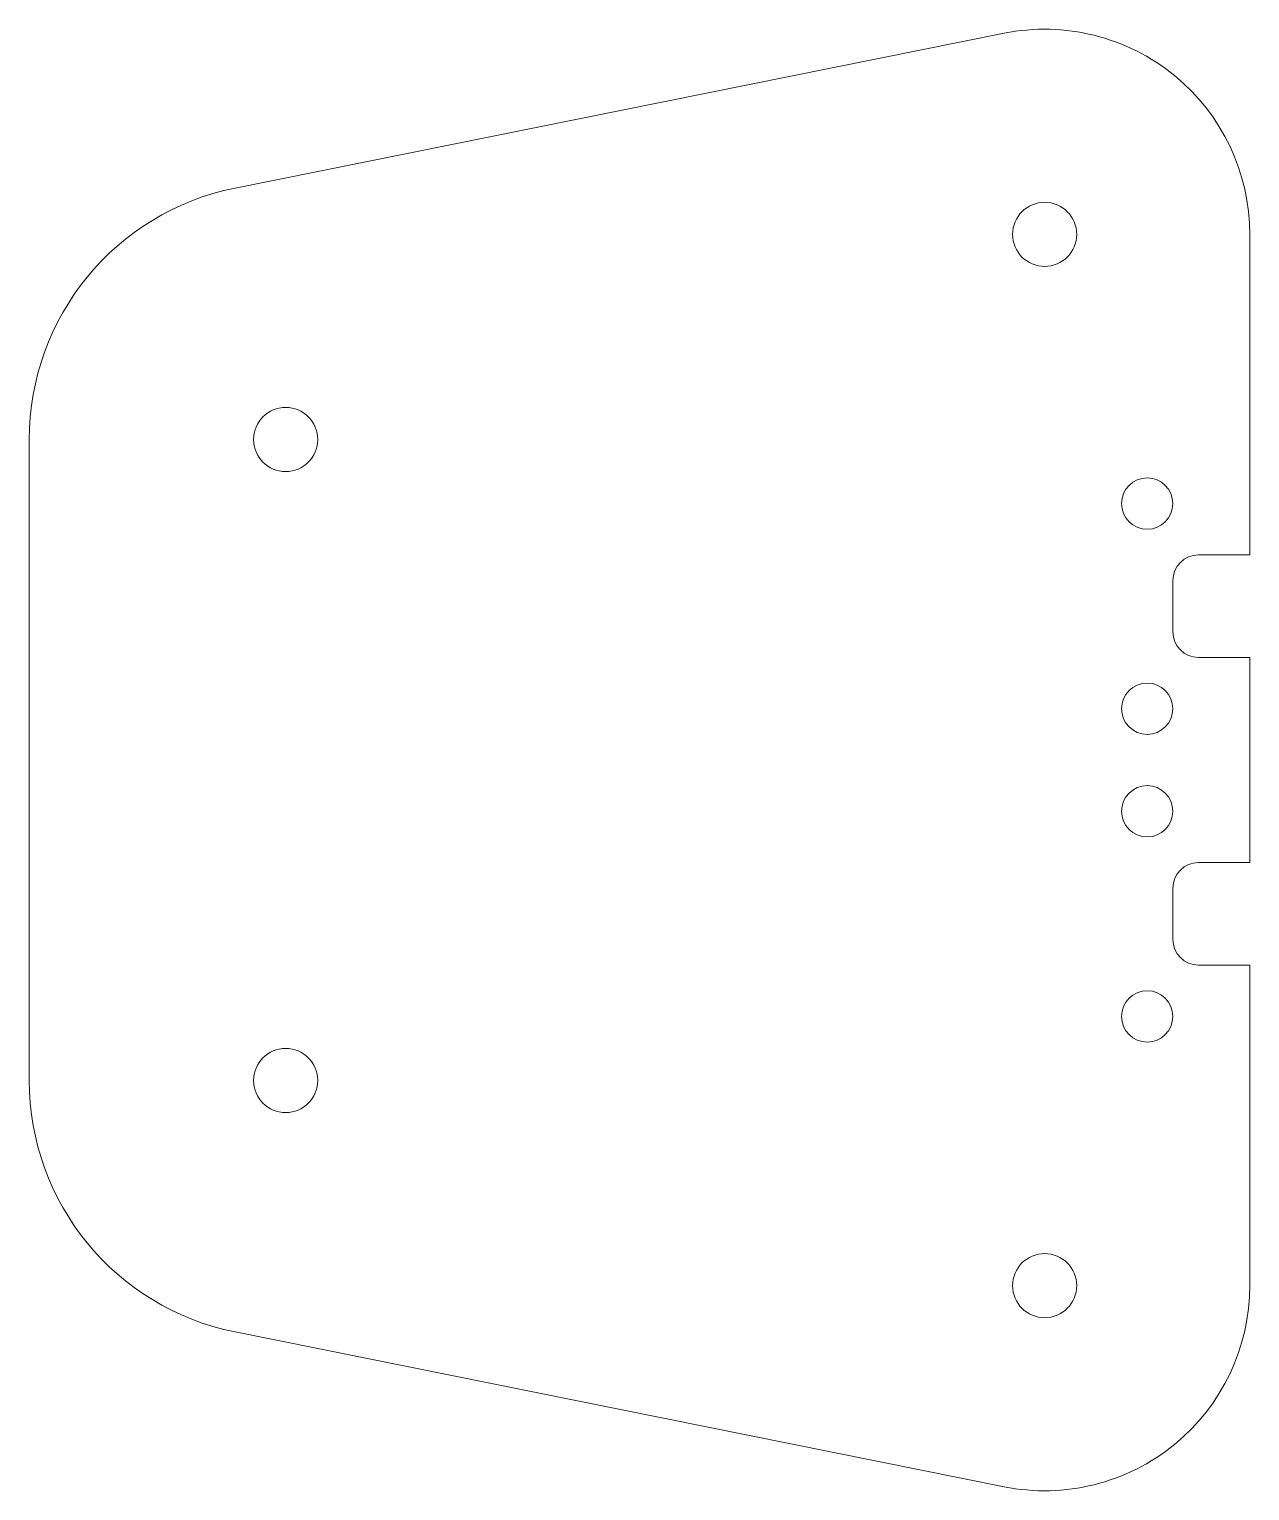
# Model space of a CAD drawing. Header units: millimetres. Extents: x -28.5 to 19.1, y -50.1 to 6.9.
import ezdxf

# ---------------------------------------------------------------- set-up
doc = ezdxf.new("R2010")
doc.units = ezdxf.units.MM

msp = doc.modelspace()

# ---------------------------------------------------------------- linework, layer by layer
at = {"color": 7, "linetype": 'Continuous', "lineweight": 15}
for p, q in [((9.479, 6.725), (-20.516, 0.685)), ((19.058, -13.618), (19.058, -1.118)), ((-28.542, -9.118), (-28.542, -34.118)), ((17.058, -13.618), (19.058, -13.618)), ((16.058, -16.618), (16.058, -14.618)), ((19.058, -17.618), (17.058, -17.618)), ((19.058, -25.618), (19.058, -17.618)), ((17.058, -25.618), (19.058, -25.618)), ((16.058, -28.618), (16.058, -26.618)), ((19.058, -29.618), (17.058, -29.618)), ((19.058, -42.118), (19.058, -29.618)), ((-20.516, -43.921), (9.479, -49.961))]:
    msp.add_line(p, q, dxfattribs=at)
for centre, radius in [((11.058, -1.118), 1.25), ((-18.542, -9.118), 1.25), ((15.058, -11.618), 1), ((15.058, -19.618), 1), ((15.058, -23.618), 1), ((15.058, -31.618), 1), ((-18.542, -34.118), 1.25), ((11.058, -42.118), 1.25)]:
    msp.add_circle(centre, radius, dxfattribs=at)
for centre, radius, start, end in [((11.058, -1.118), 8, 0, 101.3841), ((-18.542, -9.118), 10, 101.3841, 180), ((17.058, -14.618), 1, 90, 180), ((17.058, -16.618), 1, 180, 270), ((17.058, -26.618), 1, 90, 180), ((17.058, -28.618), 1, 180, 270), ((-18.542, -34.118), 10, 180, 258.6159), ((11.058, -42.118), 8, 258.6159, 0)]:
    msp.add_arc(centre, radius, start, end, dxfattribs=at)

doc.saveas('drawing.dxf')
